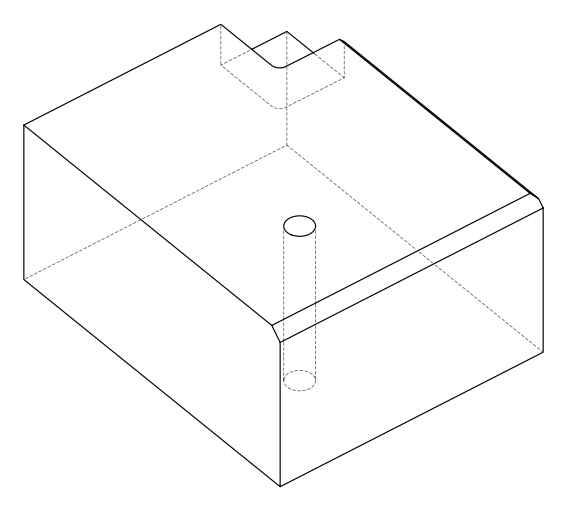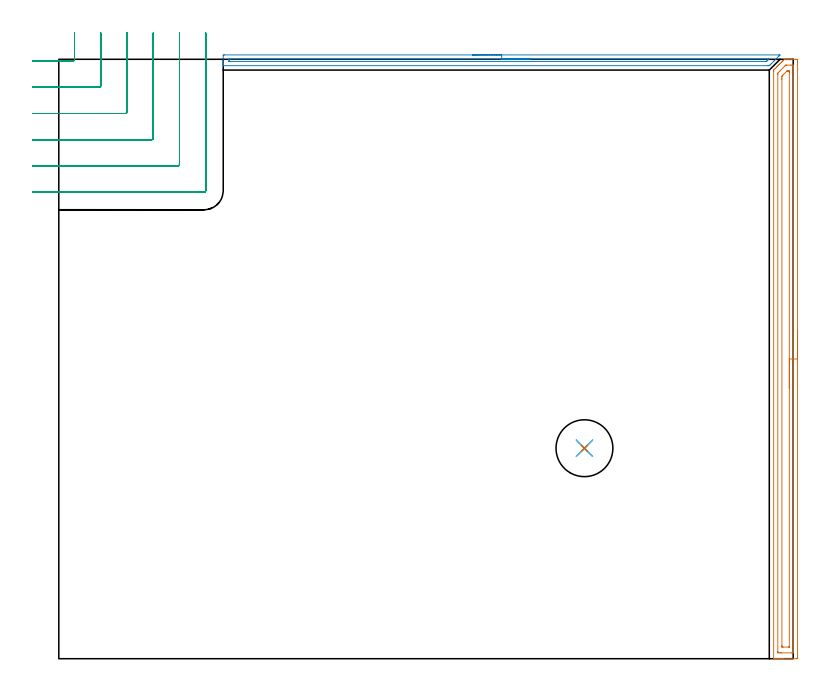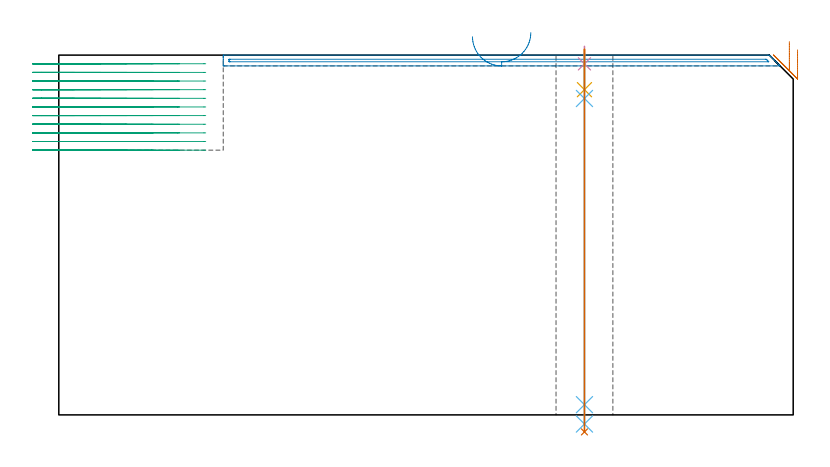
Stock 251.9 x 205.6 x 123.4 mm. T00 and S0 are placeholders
(PLAN: 7 operations, 5 tool changes, 20.1 min)
(1 AREA_MILL | FG_CHAMFER_SURFACE | UGT0205_001 | 5.14 min | 6916 mm3)
(2 AREA_MILL_1 | FG_CHAMFER_SURFACE_1 | UGT0205_001 | 3.18 min | 1310 mm3)
(3 MILL_CORNER_NOTCH_RECTANGULAR | CORNER_NOTCH_RECTANGULAR | NXT0201_011 | Follow Part, ap 3, ae 75% | 10.56 min | 94554 mm3)
(4 SPOT_DRILL | STEP1HOLE | NXT0321_9005460120000 | 0.05 min | 187 mm3)
(5 DRILL_BLIND_HOLE_INTO_CENTER | STEP1HOLE | UGT0301_198 | 0.06 min | 401 mm3)
(6 GUN_DRILL_THROUGH_HOLE | STEP1HOLE | UGT0307_003 | 0.6 min | 4326 mm3)
(7 SPADE_DRILL_TO_ENLARGE_THROUGH_HOLE | STEP1HOLE | UGT0306_010 | 0.53 min | 31912 mm3)
(TOOL UGT0205_001 | Chamfer Mill 20 x 3 x 45 deg. | D20 FL50 Z2)
(TOOL NXT0201_011 | ENDMILL 12mm [2P460-1200-NA 1630] | D12 FL38 Z6)
(TOOL NXT0321_9005460120000 | NC Spot Drill, 142deg, 12mm, Carbide, Uncoated | D12 PA142 FL30 Z2)
(TOOL UGT0301_198 | Twist Drill 7.9 mm | D7.9 PA118 FL73 Z2)
(TOOL UGT0307_003 | Gun Drill 7 mm | D7 PA130 FL24 Z1)
(TOOL UGT0306_010 | Spade Drill 19.5mm | D19.5 PA132 FL10 Z2)
(OP 1 AREA_MILL)
G17 G21 G94 G90
T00 M6
G54
G17 G0 G90 X253.4 Y112.8 S1061 M3
G43 Z133.4 H0
Z125.2
G94 G1 Y112.762 Z124.328 F250.
Y112.648 Z123.463
Y112.459 Z122.612
Y112.197 Z121.78
Y111.863 Z120.974
Y111.46 Z120.2
Y110.992 Z119.464
Y110.46 Z118.772
Y109.871 Z118.129
Y109.228 Z117.54
Y108.536 Z117.008
Y107.8 Z116.54
Y107.026 Z116.137
Y106.22 Z115.803
Y105.388 Z115.541
Y104.536 Z115.352
Y103.672 Z115.238
Y102.8 Z115.2
Y0.606
X253.396 Y0.259 Z115.202
X253.392 Y0.01 Z115.206
X253.138 Y0. Z115.459
X248.412 Z120.182
X247.842 Z120.755
X247.523 Z121.073
X246.954 Z121.642
X246.635 Z121.96
X245.998 Z122.601
X245.592 Z123.007
X245.237 Z123.354
X245.202 Y0.009 Z123.388
X245.2 Y0.16 Z123.4
Y201.423
X245.207 Y201.901 Z123.393
X245.239 Y201.939 Z123.36
X245.747 Y202.449 Z122.849
X246.133 Y202.833 Z122.467
X246.251 Y202.951 Z122.349
X246.508 Y203.209 Z122.091
X246.635 Y203.337 Z121.961
X247.008 Y203.709 Z121.591
X247.152 Y203.852 Z121.448
X247.4 Y204.101 Z121.198
X247.523 Y204.225 Z121.073
X247.884 Y204.584 Z120.716
X248.053 Y204.754 Z120.546
X248.293 Y204.994 Z120.306
X248.412 Y205.114 Z120.184
X248.89 Y205.589 Z119.71
X248.905 Y205.6 Z119.694
X249.3 Z119.299
X249.334 Z119.265
X250.188 Z118.406
X251.395 Z117.201
X251.965 Z116.629
X252.568 Z116.027
X252.853 Y205.597 Z115.742
X253.391 Y205.592 Z115.205
X253.393 Y205.536 Z115.203
X253.398 Y204.994 Z115.202
X253.4 Y204.444 Z115.2
Y102.8
X251.986 Z116.614
X251.985 Y2.391 Z116.615
Y2.371
X251.965 Y2.01 Z116.635
X251.465 Y2.002 Z117.135
X247.913 Y2. Z120.687
X247.523 Z121.077
X247.023 Y2.002 Z121.577
X246.635 Y2.01 Z121.965
X246.615 Y2.391 Z121.985
Y2.412
Y200.531
Y200.551
X246.635 Y200.873 Z121.965
X246.906 Y201.152 Z121.694
X247.173 Y201.424 Z121.427
X247.523 Y201.774 Z121.077
X248.958 Y203.209 Z119.642
X249.131 Y203.379 Z119.469
X249.3 Y203.539 Z119.3
X249.364 Y203.59 Z119.236
X249.425 Y203.595 Z119.175
X249.549 Y203.598 Z119.051
X251.077 Y203.6 Z117.523
X251.577 Y203.598 Z117.023
X251.965 Y203.59 Z116.635
X251.985 Y203.209 Z116.615
Y203.188
X251.986 Y102.8 Z116.614
X250.572 Z118.028
X250.571 Y4.176 Z118.029
X250.57 Y4.08 Z118.03
X250.568 Y4.033 Z118.032
X250.566 Y4.017 Z118.034
X250.539 Y4.01 Z118.061
X250.362 Y4.002 Z118.238
X248.412 Y4. Z120.188
X248.236 Y4.002 Z120.364
X248.119 Y4.006 Z120.481
X248.035 Y4.011 Z120.565
X248.033 Y4.049 Z120.567
X248.03 Y4.176 Z120.57
X248.029 Y4.561 Z120.571
Y198.746
X248.03 Y199.13 Z120.57
X248.034 Y199.638 Z120.566
X248.037 Y199.825 Z120.563
X248.129 Y199.922 Z120.471
X248.412 Y200.212 Z120.188
X249.623 Y201.424 Z118.977
X249.737 Y201.536 Z118.863
X249.779 Y201.574 Z118.821
X249.797 Y201.586 Z118.803
X249.837 Y201.591 Z118.763
X250.014 Y201.599 Z118.586
X250.188 Z118.412
X250.364 Y201.598 Z118.236
X250.481 Y201.594 Z118.119
X250.565 Y201.589 Z118.035
X250.567 Y201.551 Z118.033
X250.57 Y201.424 Z118.03
X250.571 Y201.039 Z118.029
X250.572 Y102.8 Z118.028
Y101.928 Z118.066
Y101.064 Z118.18
Y100.212 Z118.369
Y99.38 Z118.631
Y98.574 Z118.965
Y97.8 Z119.368
Y97.064 Z119.837
Y96.372 Z120.368
Y95.729 Z120.957
Y95.14 Z121.601
Y94.608 Z122.293
Y94.14 Z123.028
Y93.737 Z123.802
Y93.403 Z124.608
Y93.141 Z125.44
Y92.952 Z126.292
Y92.838 Z127.157
Y92.8 Z128.028
G0 Z133.4
M5
M2
(OP 2 AREA_MILL_1)
G17 G21 G94 G90
T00 M6
G54
G17 G0 G90 X141.9 Y207.1 S1061 M3
G43 Z133.4 H0
Z129.7
G94 G1 X141.938 Z128.828 F250.
X142.052 Z127.964
X142.241 Z127.112
X142.503 Z126.28
X142.837 Z125.474
X143.24 Z124.7
X143.709 Z123.964
X144.24 Z123.272
X144.829 Z122.629
X145.472 Z122.04
X146.164 Z121.508
X146.9 Z121.04
X147.674 Z120.637
X148.48 Z120.303
X149.312 Z120.041
X150.164 Z119.852
X151.028 Z119.738
X151.9 Z119.7
X247.161
X247.383 Y207.095 Z119.704
X247.318 Y207.023 Z119.776
X247.109 Y206.809 Z119.991
X247.078 Y206.778 Z120.022
X246.881 Y206.58 Z120.217
X246.205 Y205.906 Z120.894
X245.995 Y205.693 Z121.103
X245.333 Y205.033 Z121.767
X245.109 Y204.807 Z121.989
X244.461 Y204.161 Z122.639
X244.222 Y203.92 Z122.876
X244.139 Y203.838 Z122.96
X243.922 Y203.622 Z123.178
X243.76 Y203.462 Z123.337
X243.701 Y203.407 Z123.392
X243.247 Y203.4 Z123.4
X56.542
X56.409 Y203.403 Z123.388
X56.4 Y203.424 Z123.366
Y203.732 Z123.067
Y204.241 Z122.558
Y204.807 Z121.988
Y206.862 Z119.935
X56.402 Y207.091 Z119.705
X56.804 Y207.1 Z119.7
X151.9
Y205.686 Z121.114
X243.255
X243.455 Y205.679 Z121.121
X243.512 Y205.671 Z121.129
X243.5 Y205.655 Z121.145
X243.479 Y205.631 Z121.169
X243.247 Y205.397 Z121.403
X242.951 Y205.101 Z121.699
X242.852 Y205.003 Z121.797
X242.724 Y204.882 Z121.918
X242.671 Y204.832 Z121.968
X242.574 Y204.821 Z121.979
X242.349 Y204.814 Z121.986
X58.763
X58.549 Y204.818 Z121.982
X58.444 Y204.821 Z121.979
X58.41 Y204.83 Z121.97
X58.406 Y204.862 Z121.938
X58.403 Y204.946 Z121.854
X58.401 Y205.174 Z121.626
X58.405 Y205.488 Z121.312
X58.41 Y205.624 Z121.176
X58.419 Y205.68 Z121.12
X58.439 Y205.681 Z121.119
X58.548 Y205.684 Z121.116
X58.768 Y205.686 Z121.114
X151.9
X152.772 Z121.152
X153.637 Z121.266
X154.488 Z121.455
X155.32 Z121.717
X156.126 Z122.051
X156.9 Z122.454
X157.636 Z122.923
X158.328 Z123.454
X158.971 Z124.043
X159.56 Z124.686
X160.092 Z125.378
X160.56 Z126.114
X160.963 Z126.888
X161.297 Z127.694
X161.559 Z128.526
X161.748 Z129.378
X161.862 Z130.243
X161.9 Z131.114
G0 Z133.4
M5
M2
(OP 3 MILL_CORNER_NOTCH_RECTANGULAR)
G17 G21 G94 G90
T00 M6
G54
G17 G0 G90 X-9. Y205. S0 M3
G43 Z133.4 H1
Z120.436
G94 G1 X-6. F250.
X4.804 F500.
G3 X5.4 Y205.596 R0.6
G1 Y211.6
Y214.6 F250.
G0 Z133.4
X-9. Y196.
Z120.436
G1 X-6.
X13.804 F500.
G3 X14.4 Y196.596 R0.6
G1 Y211.6
Y214.6 F250.
G0 Z133.4
X-9. Y187.
Z120.436
G1 X-6.
X22.803 F500.
G3 X23.4 Y187.597 R0.6
G1 Y211.6
Y214.6 F250.
G0 Z133.4
X-9. Y178.
Z120.436
G1 X-6.
X31.803 F500.
G3 X32.4 Y178.597 R0.6
G1 Y211.6
Y214.6 F250.
G0 Z133.4
X-9. Y169.
Z120.436
G1 X-6.
X40.803 F500.
G3 X41.4 Y169.597 R0.6
G1 Y211.6
Y214.6 F250.
G0 Z133.4
X-9. Y160.
Z120.436
G1 X-6.
X49.803 F500.
G3 X50.4 Y160.597 R0.6
G1 Y211.6
Y214.6 F250.
G0 Z133.4
X-9. Y205.
Z117.473
G1 X-6.
X4.804 F500.
G3 X5.4 Y205.596 R0.6
G1 Y211.6
Y214.6 F250.
G0 Z133.4
X-9. Y196.
Z117.473
G1 X-6.
X13.804 F500.
G3 X14.4 Y196.596 R0.6
G1 Y211.6
Y214.6 F250.
G0 Z133.4
X-9. Y187.
Z117.473
G1 X-6.
X22.803 F500.
G3 X23.4 Y187.597 R0.6
G1 Y211.6
Y214.6 F250.
G0 Z133.4
X-9. Y178.
Z117.473
G1 X-6.
X31.803 F500.
G3 X32.4 Y178.597 R0.6
G1 Y211.6
Y214.6 F250.
G0 Z133.4
X-9. Y169.
Z117.473
G1 X-6.
X40.803 F500.
G3 X41.4 Y169.597 R0.6
G1 Y211.6
Y214.6 F250.
G0 Z133.4
X-9. Y160.
Z117.473
G1 X-6.
X49.803 F500.
G3 X50.4 Y160.597 R0.6
G1 Y211.6
Y214.6 F250.
G0 Z133.4
X-9. Y205.
Z114.509
G1 X-6.
X4.804 F500.
G3 X5.4 Y205.596 R0.6
G1 Y211.6
Y214.6 F250.
G0 Z133.4
X-9. Y196.
Z114.509
G1 X-6.
X13.804 F500.
G3 X14.4 Y196.596 R0.6
G1 Y211.6
Y214.6 F250.
G0 Z133.4
X-9. Y187.
Z114.509
G1 X-6.
X22.803 F500.
G3 X23.4 Y187.597 R0.6
G1 Y211.6
Y214.6 F250.
G0 Z133.4
X-9. Y178.
Z114.509
G1 X-6.
X31.803 F500.
G3 X32.4 Y178.597 R0.6
G1 Y211.6
Y214.6 F250.
G0 Z133.4
X-9. Y169.
Z114.509
G1 X-6.
X40.803 F500.
G3 X41.4 Y169.597 R0.6
G1 Y211.6
Y214.6 F250.
G0 Z133.4
X-9. Y160.
Z114.509
G1 X-6.
X49.803 F500.
G3 X50.4 Y160.597 R0.6
G1 Y211.6
Y214.6 F250.
G0 Z133.4
X-9. Y205.
Z111.545
G1 X-6.
X4.804 F500.
G3 X5.4 Y205.596 R0.6
G1 Y211.6
Y214.6 F250.
G0 Z133.4
X-9. Y196.
Z111.545
G1 X-6.
X13.804 F500.
G3 X14.4 Y196.596 R0.6
G1 Y211.6
Y214.6 F250.
G0 Z133.4
X-9. Y187.
Z111.545
G1 X-6.
X22.803 F500.
G3 X23.4 Y187.597 R0.6
G1 Y211.6
Y214.6 F250.
G0 Z133.4
X-9. Y178.
Z111.545
G1 X-6.
X31.803 F500.
G3 X32.4 Y178.597 R0.6
G1 Y211.6
Y214.6 F250.
G0 Z133.4
X-9. Y169.
Z111.545
G1 X-6.
X40.803 F500.
G3 X41.4 Y169.597 R0.6
G1 Y211.6
Y214.6 F250.
G0 Z133.4
X-9. Y160.
Z111.545
G1 X-6.
X49.803 F500.
G3 X50.4 Y160.597 R0.6
G1 Y211.6
Y214.6 F250.
G0 Z133.4
X-9. Y205.
Z108.582
G1 X-6.
X4.804 F500.
G3 X5.4 Y205.596 R0.6
G1 Y211.6
Y214.6 F250.
G0 Z133.4
X-9. Y196.
Z108.582
G1 X-6.
X13.804 F500.
G3 X14.4 Y196.596 R0.6
G1 Y211.6
Y214.6 F250.
G0 Z133.4
X-9. Y187.
Z108.582
G1 X-6.
X22.803 F500.
G3 X23.4 Y187.597 R0.6
G1 Y211.6
Y214.6 F250.
G0 Z133.4
X-9. Y178.
Z108.582
G1 X-6.
X31.803 F500.
G3 X32.4 Y178.597 R0.6
G1 Y211.6
Y214.6 F250.
G0 Z133.4
X-9. Y169.
Z108.582
G1 X-6.
X40.803 F500.
G3 X41.4 Y169.597 R0.6
G1 Y211.6
Y214.6 F250.
G0 Z133.4
X-9. Y160.
Z108.582
G1 X-6.
X49.803 F500.
G3 X50.4 Y160.597 R0.6
G1 Y211.6
Y214.6 F250.
G0 Z133.4
X-9. Y205.
Z105.618
G1 X-6.
X4.804 F500.
G3 X5.4 Y205.596 R0.6
G1 Y211.6
Y214.6 F250.
G0 Z133.4
X-9. Y196.
Z105.618
G1 X-6.
X13.804 F500.
G3 X14.4 Y196.596 R0.6
G1 Y211.6
Y214.6 F250.
G0 Z133.4
X-9. Y187.
Z105.618
G1 X-6.
X22.803 F500.
G3 X23.4 Y187.597 R0.6
G1 Y211.6
Y214.6 F250.
G0 Z133.4
X-9. Y178.
Z105.618
G1 X-6.
X31.803 F500.
G3 X32.4 Y178.597 R0.6
G1 Y211.6
Y214.6 F250.
G0 Z133.4
X-9. Y169.
Z105.618
G1 X-6.
X40.803 F500.
G3 X41.4 Y169.597 R0.6
G1 Y211.6
Y214.6 F250.
G0 Z133.4
X-9. Y160.
Z105.618
G1 X-6.
X49.803 F500.
G3 X50.4 Y160.597 R0.6
G1 Y211.6
Y214.6 F250.
G0 Z133.4
X-9. Y205.
Z102.655
G1 X-6.
X4.804 F500.
G3 X5.4 Y205.596 R0.6
G1 Y211.6
Y214.6 F250.
G0 Z133.4
X-9. Y196.
Z102.655
G1 X-6.
X13.804 F500.
G3 X14.4 Y196.596 R0.6
G1 Y211.6
Y214.6 F250.
G0 Z133.4
X-9. Y187.
Z102.655
G1 X-6.
X22.803 F500.
G3 X23.4 Y187.597 R0.6
G1 Y211.6
Y214.6 F250.
G0 Z133.4
X-9. Y178.
Z102.655
G1 X-6.
X31.803 F500.
G3 X32.4 Y178.597 R0.6
G1 Y211.6
Y214.6 F250.
G0 Z133.4
X-9. Y169.
Z102.655
G1 X-6.
X40.803 F500.
G3 X41.4 Y169.597 R0.6
G1 Y211.6
Y214.6 F250.
G0 Z133.4
X-9. Y160.
Z102.655
G1 X-6.
X49.803 F500.
G3 X50.4 Y160.597 R0.6
G1 Y211.6
Y214.6 F250.
G0 Z133.4
X-9. Y205.
Z99.691
G1 X-6.
X4.804 F500.
G3 X5.4 Y205.596 R0.6
G1 Y211.6
Y214.6 F250.
G0 Z133.4
X-9. Y196.
Z99.691
G1 X-6.
X13.804 F500.
G3 X14.4 Y196.596 R0.6
G1 Y211.6
Y214.6 F250.
G0 Z133.4
X-9. Y187.
Z99.691
G1 X-6.
X22.803 F500.
G3 X23.4 Y187.597 R0.6
G1 Y211.6
Y214.6 F250.
G0 Z133.4
X-9. Y178.
Z99.691
G1 X-6.
X31.803 F500.
G3 X32.4 Y178.597 R0.6
G1 Y211.6
Y214.6 F250.
G0 Z133.4
X-9. Y169.
Z99.691
G1 X-6.
X40.803 F500.
G3 X41.4 Y169.597 R0.6
G1 Y211.6
Y214.6 F250.
G0 Z133.4
X-9. Y160.
Z99.691
G1 X-6.
X49.803 F500.
G3 X50.4 Y160.597 R0.6
G1 Y211.6
Y214.6 F250.
G0 Z133.4
X-9. Y205.
Z96.727
G1 X-6.
X4.804 F500.
G3 X5.4 Y205.596 R0.6
G1 Y211.6
Y214.6 F250.
G0 Z133.4
X-9. Y196.
Z96.727
G1 X-6.
X13.804 F500.
G3 X14.4 Y196.596 R0.6
G1 Y211.6
Y214.6 F250.
G0 Z133.4
X-9. Y187.
Z96.727
G1 X-6.
X22.803 F500.
G3 X23.4 Y187.597 R0.6
G1 Y211.6
Y214.6 F250.
G0 Z133.4
X-9. Y178.
Z96.727
G1 X-6.
X31.803 F500.
G3 X32.4 Y178.597 R0.6
G1 Y211.6
Y214.6 F250.
G0 Z133.4
X-9. Y169.
Z96.727
G1 X-6.
X40.803 F500.
G3 X41.4 Y169.597 R0.6
G1 Y211.6
Y214.6 F250.
G0 Z133.4
X-9. Y160.
Z96.727
G1 X-6.
X49.803 F500.
G3 X50.4 Y160.597 R0.6
G1 Y211.6
Y214.6 F250.
G0 Z133.4
X-9. Y205.
Z93.764
G1 X-6.
X4.804 F500.
G3 X5.4 Y205.596 R0.6
G1 Y211.6
Y214.6 F250.
G0 Z133.4
X-9. Y196.
Z93.764
G1 X-6.
X13.804 F500.
G3 X14.4 Y196.596 R0.6
G1 Y211.6
Y214.6 F250.
G0 Z133.4
X-9. Y187.
Z93.764
G1 X-6.
X22.803 F500.
G3 X23.4 Y187.597 R0.6
G1 Y211.6
Y214.6 F250.
G0 Z133.4
X-9. Y178.
Z93.764
G1 X-6.
X31.803 F500.
G3 X32.4 Y178.597 R0.6
G1 Y211.6
Y214.6 F250.
G0 Z133.4
X-9. Y169.
Z93.764
G1 X-6.
X40.803 F500.
G3 X41.4 Y169.597 R0.6
G1 Y211.6
Y214.6 F250.
G0 Z133.4
X-9. Y160.
Z93.764
G1 X-6.
X49.803 F500.
G3 X50.4 Y160.597 R0.6
G1 Y211.6
Y214.6 F250.
G0 Z133.4
X-9. Y205.
Z90.8
G1 X-6.
X4.804 F500.
G3 X5.4 Y205.596 R0.6
G1 Y211.6
Y214.6 F250.
G0 Z133.4
X-9. Y196.
Z90.8
G1 X-6.
X13.804 F500.
G3 X14.4 Y196.596 R0.6
G1 Y211.6
Y214.6 F250.
G0 Z133.4
X-9. Y187.
Z90.8
G1 X-6.
X22.803 F500.
G3 X23.4 Y187.597 R0.6
G1 Y211.6
Y214.6 F250.
G0 Z133.4
X-9. Y178.
Z90.8
G1 X-6.
X31.803 F500.
G3 X32.4 Y178.597 R0.6
G1 Y211.6
Y214.6 F250.
G0 Z133.4
X-9. Y169.
Z90.8
G1 X-6.
X40.803 F500.
G3 X41.4 Y169.597 R0.6
G1 Y211.6
Y214.6 F250.
G0 Z133.4
X-9. Y160.
Z90.8
G1 X-6.
X49.803 F500.
G3 X50.4 Y160.597 R0.6
G1 Y211.6
Y214.6 F250.
G0 Z133.4
M5
M2
(OP 4 SPOT_DRILL)
G17 G21 G94 G90
T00 M6
G54
G17 G0 G90 X180.3 Y72.2 S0 M3
G43 Z133.4 H0
G94 G81 G98 Z120.4 F250. R126.4
G80
M5
M2
(OP 5 DRILL_BLIND_HOLE_INTO_CENTER)
G17 G21 G94 G90
T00 M6
G54
G17 G0 G90 X180.3 Y72.2 S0 M3
G43 Z133.4 H0
G94 G81 G98 Z111.55 F250. R125.4
G80
M5
M2
(OP 6 GUN_DRILL_THROUGH_HOLE)
G17 G21 G94 G90
T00 M6
G54
G17 G0 G90 X180.3 Y72.2 M8
G43 Z133.4 H0
Z123.943
S716 M3
G94 G1 Z108.521 F125. M26
G4 X.084
Z3.5 F250.
G4 X.084
Z-3.132 F125.
G4 X.084
M5
M9
G0 Z123.943
Z133.4
M2
(OP 7 SPADE_DRILL_TO_ENLARGE_THROUGH_HOLE)
G17 G21 G94 G90
T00 M6
G54
G17 G0 G90 X180.3 Y72.2 S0 M3
G43 Z133.4 H0
G94 G73 G98 Z-5.841 F250. Q18.463 R125.4
G80
M5
M2
